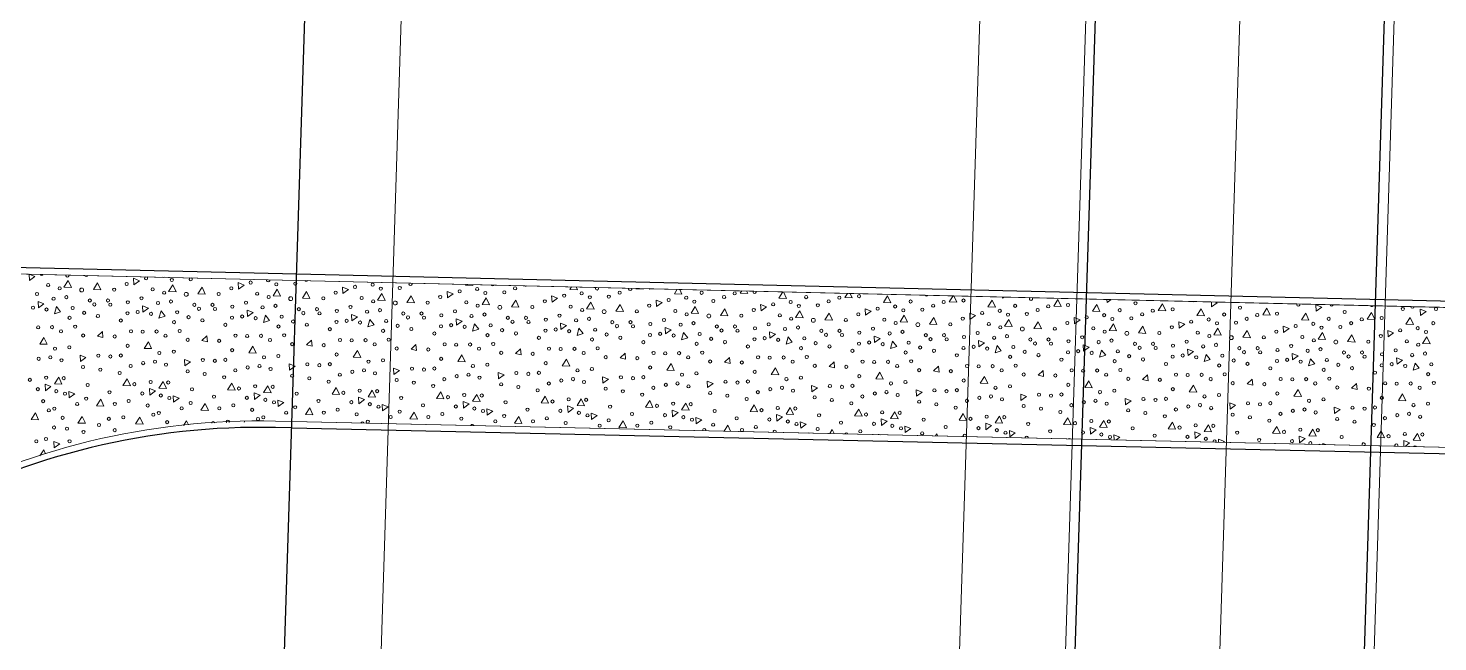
# Model space of a CAD drawing. Extents: x 2536801 to 2538856, y 7112140 to 7131569.
# Drawn here: x 2538012.1 to 2538158.4, y 7124975.8 to 7125039.5 of the extents above; entities that cross this region are included whole.
import ezdxf

# ---------------------------------------------------------------- set-up
doc = ezdxf.new("R2010")
doc.units = 0
doc.header["$LTSCALE"] = 100
doc.header["$MEASUREMENT"] = 0
doc.linetypes.add('DGN Style 2', pattern=[414.913261, 248.947956, -165.965304])
for name, color, linetype, lineweight in [('D_BOC_XST', 4, 'Continuous', 13), ('D_CTB_1', 2, 'Continuous', 0), ('D_EOS_ML', 7, 'Continuous', 30), ('D_EOT_ML', 7, 'Continuous', 13), ('D_FOC_XST', 4, 'Continuous', 30), ('D_RIPRAP_1', 7, 'Continuous', 0)]:
    doc.layers.add(name, color=color, linetype=linetype, lineweight=lineweight)

msp = doc.modelspace()

# ---------------------------------------------------------------- linework, layer by layer
at = {"layer": 'D_BOC_XST', "lineweight": 0}
for p, q in [((2537998.92, 7125014.27), (2538039.94, 7125013.31)), ((2538037.77, 7124998.7), (2538039.48, 7124998.66))]:
    msp.add_line(p, q, dxfattribs=at)
at = {"layer": 'D_BOC_XST', "linetype": 'DGN Style 2', "lineweight": 0}
msp.add_line((2538039.94, 7125013.31), (2538233.9, 7125008.74), dxfattribs=at)
at = {"layer": 'D_BOC_XST', "linetype": 'Continuous', "lineweight": 0}
msp.add_line((2538039.47, 7124998.66), (2538206.49, 7124994.93), dxfattribs=at)
at = {"layer": 'D_BOC_XST', "linetype": 'Continuous', "lineweight": 0, "flags": 128}
msp.add_lwpolyline([(2538263.81, 7125008.04), (2538233.9, 7125008.74), (2538039.94, 7125013.31), (2537998.92, 7125014.27)], dxfattribs=at)
at = {"layer": 'D_BOC_XST', "lineweight": 0}
msp.add_arc((2538036.1, 7124924.05), 74.67, 88.7205, 118.5945, dxfattribs=at)
at = {"layer": 'D_CTB_1', "linetype": 'Continuous', "lineweight": 0, "ltscale": 0.025}
for p, q in [((2538079.62, 7122710.13), (2538251.41, 7128101.79)), ((2538115.99, 7124856.64), (2538134.15, 7125426.36)), ((2538132.66, 7124877.26), (2538144.19, 7125239.07))]:
    msp.add_line(p, q, dxfattribs=at)
at = {"layer": 'D_EOS_ML'}
for p, q in [((2537858.55, 7116745.35), (2538220.42, 7128102.78)), ((2537888.54, 7116744.4), (2538250.41, 7128101.82)), ((2538014.16, 7124204.03), (2538043.5, 7125125.02))]:
    msp.add_line(p, q, dxfattribs=at)
at = {"layer": 'D_EOT_ML'}
for p, q in [((2537846.56, 7116745.74), (2538208.43, 7128103.16)), ((2538025.21, 7124236.96), (2538052.44, 7125091.52))]:
    msp.add_line(p, q, dxfattribs=at)
at = {"layer": 'D_FOC_XST'}
for p, q in [((2537998.93, 7125014.94), (2538039.97, 7125013.97)), ((2538039.97, 7125013.97), (2538233.92, 7125009.41)), ((2538039.46, 7124997.99), (2538037.75, 7124998.03)), ((2538039.46, 7124997.99), (2538206.48, 7124994.26))]:
    msp.add_line(p, q, dxfattribs=at)
msp.add_arc((2538036.1, 7124924.05), 74, 88.7197, 118.5945, dxfattribs=at)
at = {"layer": 'D_RIPRAP_1', "color": 7, "linetype": 'Continuous', "lineweight": 0}
for p, q in [((2538019.29, 7125007.51), (2538019.8, 7125008.01)), ((2538019.8, 7125008.01), (2538019.86, 7125007.38)), ((2538019.86, 7125007.38), (2538019.29, 7125007.51)), ((2538030.13, 7125007.06), (2538030.65, 7125007.56)), ((2538030.71, 7125006.93), (2538030.13, 7125007.06)), ((2538030.65, 7125007.56), (2538030.71, 7125006.93)), ((2538040.98, 7125006.61), (2538041.5, 7125007.11)), ((2538041.56, 7125006.48), (2538040.98, 7125006.61)), ((2538041.5, 7125007.11), (2538041.56, 7125006.48)), ((2538051.83, 7125006.16), (2538052.34, 7125006.66)), ((2538052.34, 7125006.66), (2538052.4, 7125006.03)), ((2538052.4, 7125006.03), (2538051.83, 7125006.16)), ((2538062.67, 7125005.71), (2538063.19, 7125006.21)), ((2538063.25, 7125005.58), (2538062.67, 7125005.71)), ((2538063.19, 7125006.21), (2538063.25, 7125005.58)), ((2538073.52, 7125005.26), (2538074.04, 7125005.76)), ((2538074.1, 7125005.13), (2538073.52, 7125005.26)), ((2538074.04, 7125005.76), (2538074.1, 7125005.13)), ((2538084.37, 7125004.81), (2538084.88, 7125005.31)), ((2538084.88, 7125005.31), (2538084.94, 7125004.68)), ((2538084.94, 7125004.68), (2538084.37, 7125004.81)), ((2538095.21, 7125004.36), (2538095.73, 7125004.86)), ((2538095.79, 7125004.23), (2538095.21, 7125004.36)), ((2538095.73, 7125004.86), (2538095.79, 7125004.23)), ((2538106.06, 7125003.91), (2538106.58, 7125004.41)), ((2538106.64, 7125003.78), (2538106.06, 7125003.91)), ((2538106.58, 7125004.41), (2538106.64, 7125003.78)), ((2538116.91, 7125003.46), (2538117.42, 7125003.95)), ((2538117.48, 7125003.33), (2538116.91, 7125003.46)), ((2538117.42, 7125003.95), (2538117.48, 7125003.33)), ((2538127.75, 7125003.01), (2538128.27, 7125003.5)), ((2538128.27, 7125003.5), (2538128.33, 7125002.88)), ((2538128.33, 7125002.88), (2538127.75, 7125003.01)), ((2538138.6, 7125002.56), (2538139.12, 7125003.05)), ((2538139.18, 7125002.43), (2538138.6, 7125002.56)), ((2538139.12, 7125003.05), (2538139.18, 7125002.43)), ((2538149.45, 7125002.11), (2538149.96, 7125002.6)), ((2538150.02, 7125001.98), (2538149.45, 7125002.11)), ((2538149.96, 7125002.6), (2538150.02, 7125001.98))]:
    msp.add_line(p, q, dxfattribs=at)
at = {"layer": 'D_RIPRAP_1', "color": 7, "linetype": 'Continuous', "lineweight": 0, "flags": 128}
for points in [[(2538012.2, 7125013.96), (2538012.8, 7125013.72), (2538012.22, 7125013.3), (2538012.19, 7125013.96)], [(2538058.2, 7125012.88), (2538058.24, 7125012.79), (2538057.47, 7125012.82), (2538057.51, 7125012.89)], [(2538068.96, 7125012.62), (2538069.09, 7125012.34), (2538068.31, 7125012.37), (2538068.48, 7125012.64)], [(2538075.89, 7125012.46), (2538075.92, 7125012.39), (2538075.15, 7125012.42), (2538075.18, 7125012.48)], [(2538079.71, 7125012.37), (2538079.94, 7125011.89), (2538079.16, 7125011.92), (2538079.45, 7125012.38)], [(2538086.65, 7125012.21), (2538086.77, 7125011.94), (2538085.99, 7125011.97), (2538086.15, 7125012.22)], [(2538090.47, 7125012.12), (2538090.78, 7125011.44), (2538090.01, 7125011.47), (2538090.42, 7125012.12)], [(2538097.4, 7125011.95), (2538097.62, 7125011.49), (2538096.84, 7125011.52), (2538097.12, 7125011.96)], [(2538108.16, 7125011.7), (2538108.46, 7125011.04), (2538107.69, 7125011.07), (2538108.08, 7125011.7)], [(2538113.38, 7125011.58), (2538113.22, 7125011.46), (2538113.21, 7125011.58)], [(2538124.49, 7125011.32), (2538124.07, 7125011.01), (2538124.05, 7125011.33)], [(2538135.3, 7125011.06), (2538135.49, 7125010.99), (2538134.91, 7125010.56), (2538134.89, 7125011.07)], [(2538028.21, 7124998.23), (2538028.53, 7124998.74), (2538028.74, 7124998.3)], [(2538034.5, 7124998.6), (2538034.54, 7124998.67), (2538034.56, 7124998.6)], [(2538084.31, 7124997.66), (2538084.7, 7124998.27), (2538084.99, 7124997.64)], [(2538095.29, 7124997.41), (2538095.55, 7124997.82), (2538095.74, 7124997.4)], [(2538106.26, 7124997.16), (2538106.39, 7124997.37), (2538106.49, 7124997.16)], [(2538124.8, 7124996.75), (2538124.77, 7124997.28), (2538125.39, 7124997.03), (2538125, 7124996.75)], [(2538135.64, 7124996.51), (2538135.62, 7124996.83), (2538136.24, 7124996.58), (2538136.12, 7124996.5)], [(2538146.47, 7124996.27), (2538146.47, 7124996.38), (2538146.76, 7124996.26)], [(2538154.88, 7124996.08), (2538154.85, 7124996.67), (2538155.47, 7124996.43), (2538154.99, 7124996.08)], [(2538013.3, 7124995.09), (2538013.71, 7124995.73), (2538013.9, 7124995.3)]]:
    msp.add_lwpolyline(points, dxfattribs=at)
for points in [[(2538016.59, 7125012.58), (2538015.81, 7125012.61), (2538016.25, 7125013.3)], [(2538019.64, 7125012.32), (2538018.86, 7125012.35), (2538019.3, 7125013.04)], [(2538023.07, 7125012.85), (2538023.03, 7125013.52), (2538023.65, 7125013.27)], [(2538027.44, 7125012.13), (2538026.66, 7125012.16), (2538027.1, 7125012.85)], [(2538030.48, 7125011.86), (2538029.71, 7125011.9), (2538030.15, 7125012.59)], [(2538033.92, 7125012.4), (2538033.88, 7125013.07), (2538034.5, 7125012.82)], [(2538038.28, 7125011.68), (2538037.51, 7125011.71), (2538037.94, 7125012.4)], [(2538044.76, 7125011.94), (2538044.73, 7125012.61), (2538045.34, 7125012.37)], [(2538013.15, 7125010.45), (2538013.12, 7125011.12), (2538013.73, 7125010.88)], [(2538041.33, 7125011.41), (2538040.55, 7125011.45), (2538040.99, 7125012.14)], [(2538049.13, 7125011.23), (2538048.35, 7125011.26), (2538048.79, 7125011.95)], [(2538052.18, 7125010.96), (2538051.4, 7125011), (2538051.84, 7125011.69)], [(2538055.61, 7125011.49), (2538055.57, 7125012.16), (2538056.19, 7125011.92)], [(2538059.98, 7125010.78), (2538059.2, 7125010.81), (2538059.64, 7125011.5)], [(2538063.02, 7125010.51), (2538062.25, 7125010.55), (2538062.69, 7125011.24)], [(2538066.46, 7125011.04), (2538066.42, 7125011.71), (2538067.04, 7125011.47)], [(2538070.82, 7125010.33), (2538070.05, 7125010.36), (2538070.48, 7125011.05)], [(2538073.87, 7125010.06), (2538073.09, 7125010.1), (2538073.53, 7125010.79)], [(2538077.3, 7125010.59), (2538077.27, 7125011.26), (2538077.88, 7125011.02)], [(2538088.15, 7125010.14), (2538088.11, 7125010.81), (2538088.73, 7125010.57)], [(2538101.63, 7125010.99), (2538100.85, 7125011.02), (2538101.29, 7125011.71)], [(2538112.48, 7125010.54), (2538111.7, 7125010.57), (2538112.14, 7125011.26)], [(2538119.31, 7125010.59), (2538118.53, 7125010.62), (2538118.97, 7125011.32)], [(2538123.32, 7125010.09), (2538122.55, 7125010.12), (2538122.99, 7125010.81)], [(2538130.16, 7125010.14), (2538129.38, 7125010.17), (2538129.82, 7125010.87)], [(2538145.76, 7125010.11), (2538145.72, 7125010.78), (2538146.34, 7125010.54)], [(2538015.46, 7125010.04), (2538014.82, 7125009.83), (2538015.03, 7125010.58)], [(2538024, 7125010), (2538023.96, 7125010.67), (2538024.58, 7125010.43)], [(2538026.31, 7125009.59), (2538025.67, 7125009.38), (2538025.88, 7125010.13)], [(2538034.85, 7125009.55), (2538034.81, 7125010.22), (2538035.43, 7125009.98)], [(2538037.15, 7125009.14), (2538036.52, 7125008.93), (2538036.72, 7125009.68)], [(2538045.69, 7125009.1), (2538045.66, 7125009.77), (2538046.27, 7125009.53)], [(2538056.54, 7125008.65), (2538056.5, 7125009.32), (2538057.12, 7125009.08)], [(2538081.67, 7125009.88), (2538080.89, 7125009.91), (2538081.33, 7125010.6)], [(2538084.72, 7125009.61), (2538083.94, 7125009.65), (2538084.38, 7125010.34)], [(2538092.52, 7125009.43), (2538091.74, 7125009.46), (2538092.18, 7125010.15)], [(2538095.56, 7125009.16), (2538094.79, 7125009.2), (2538095.23, 7125009.89)], [(2538099, 7125009.69), (2538098.96, 7125010.36), (2538099.58, 7125010.12)], [(2538103.36, 7125008.98), (2538102.59, 7125009.01), (2538103.02, 7125009.7)], [(2538106.41, 7125008.71), (2538105.63, 7125008.75), (2538106.07, 7125009.44)], [(2538109.84, 7125009.24), (2538109.81, 7125009.91), (2538110.42, 7125009.67)], [(2538120.69, 7125008.79), (2538120.65, 7125009.46), (2538121.27, 7125009.22)], [(2538134.17, 7125009.64), (2538133.39, 7125009.67), (2538133.83, 7125010.36)], [(2538141, 7125009.69), (2538140.23, 7125009.72), (2538140.66, 7125010.42)], [(2538145.02, 7125009.18), (2538144.24, 7125009.22), (2538144.68, 7125009.91)], [(2538151.85, 7125009.24), (2538151.07, 7125009.27), (2538151.51, 7125009.97)], [(2538155.86, 7125008.73), (2538155.09, 7125008.77), (2538155.53, 7125009.46)], [(2538156.61, 7125009.66), (2538156.57, 7125010.33), (2538157.19, 7125010.09)], [(2538048, 7125008.69), (2538047.36, 7125008.48), (2538047.57, 7125009.23)], [(2538058.85, 7125008.24), (2538058.21, 7125008.03), (2538058.42, 7125008.78)], [(2538067.39, 7125008.2), (2538067.35, 7125008.87), (2538067.97, 7125008.63)], [(2538069.69, 7125007.79), (2538069.06, 7125007.58), (2538069.26, 7125008.33)], [(2538078.23, 7125007.75), (2538078.2, 7125008.42), (2538078.81, 7125008.18)], [(2538080.54, 7125007.34), (2538079.9, 7125007.13), (2538080.11, 7125007.88)], [(2538089.08, 7125007.3), (2538089.04, 7125007.97), (2538089.66, 7125007.73)], [(2538114.21, 7125008.53), (2538113.43, 7125008.56), (2538113.87, 7125009.25)], [(2538117.26, 7125008.26), (2538116.48, 7125008.3), (2538116.92, 7125008.99)], [(2538125.06, 7125008.08), (2538124.28, 7125008.11), (2538124.72, 7125008.8)], [(2538128.1, 7125007.81), (2538127.33, 7125007.85), (2538127.77, 7125008.54)], [(2538131.54, 7125008.34), (2538131.5, 7125009.01), (2538132.12, 7125008.77)], [(2538135.9, 7125007.63), (2538135.13, 7125007.66), (2538135.56, 7125008.35)], [(2538138.95, 7125007.36), (2538138.17, 7125007.4), (2538138.61, 7125008.09)], [(2538142.38, 7125007.89), (2538142.35, 7125008.56), (2538142.96, 7125008.32)], [(2538146.75, 7125007.18), (2538145.97, 7125007.21), (2538146.41, 7125007.9)], [(2538153.23, 7125007.44), (2538153.19, 7125008.11), (2538153.81, 7125007.87)], [(2538014.07, 7125006.67), (2538013.29, 7125006.7), (2538013.73, 7125007.39)], [(2538024.91, 7125006.22), (2538024.14, 7125006.25), (2538024.57, 7125006.94)], [(2538035.76, 7125005.76), (2538034.98, 7125005.8), (2538035.42, 7125006.49)], [(2538091.39, 7125006.89), (2538090.75, 7125006.68), (2538090.96, 7125007.43)], [(2538099.93, 7125006.85), (2538099.89, 7125007.52), (2538100.51, 7125007.28)], [(2538102.23, 7125006.44), (2538101.6, 7125006.23), (2538101.8, 7125006.98)], [(2538110.77, 7125006.4), (2538110.74, 7125007.07), (2538111.35, 7125006.83)], [(2538113.08, 7125005.99), (2538112.44, 7125005.78), (2538112.65, 7125006.53)], [(2538121.62, 7125005.95), (2538121.58, 7125006.62), (2538122.2, 7125006.38)], [(2538149.8, 7125006.91), (2538149.02, 7125006.95), (2538149.46, 7125007.64)], [(2538157.6, 7125006.73), (2538156.82, 7125006.76), (2538157.26, 7125007.45)], [(2538017.51, 7125004.88), (2538017.48, 7125005.55), (2538018.09, 7125005.31)], [(2538028.36, 7125004.43), (2538028.32, 7125005.1), (2538028.94, 7125004.86)], [(2538046.61, 7125005.31), (2538045.83, 7125005.35), (2538046.27, 7125006.04)], [(2538057.45, 7125004.86), (2538056.68, 7125004.9), (2538057.11, 7125005.59)], [(2538068.3, 7125004.41), (2538067.52, 7125004.45), (2538067.96, 7125005.14)], [(2538123.93, 7125005.54), (2538123.29, 7125005.33), (2538123.5, 7125006.08)], [(2538132.47, 7125005.5), (2538132.43, 7125006.17), (2538133.05, 7125005.93)], [(2538134.77, 7125005.09), (2538134.14, 7125004.88), (2538134.34, 7125005.63)], [(2538143.31, 7125005.05), (2538143.28, 7125005.72), (2538143.89, 7125005.48)], [(2538145.62, 7125004.64), (2538144.98, 7125004.43), (2538145.19, 7125005.18)], [(2538154.16, 7125004.6), (2538154.12, 7125005.27), (2538154.74, 7125005.03)], [(2538039.21, 7125003.98), (2538039.17, 7125004.65), (2538039.79, 7125004.41)], [(2538050.05, 7125003.53), (2538050.02, 7125004.2), (2538050.63, 7125003.96)], [(2538060.9, 7125003.08), (2538060.86, 7125003.75), (2538061.48, 7125003.51)], [(2538079.15, 7125003.96), (2538078.37, 7125004), (2538078.81, 7125004.69)], [(2538089.99, 7125003.51), (2538089.22, 7125003.55), (2538089.65, 7125004.24)], [(2538100.84, 7125003.06), (2538100.06, 7125003.1), (2538100.5, 7125003.79)], [(2538156.47, 7125004.19), (2538155.83, 7125003.98), (2538156.04, 7125004.73)], [(2538013.88, 7125001.85), (2538013.85, 7125002.52), (2538014.46, 7125002.28)], [(2538015.6, 7125002.53), (2538014.83, 7125002.56), (2538015.27, 7125003.26)], [(2538022.71, 7125002.36), (2538021.93, 7125002.39), (2538022.37, 7125003.09)], [(2538024.73, 7125001.4), (2538024.69, 7125002.07), (2538025.31, 7125001.83)], [(2538026.45, 7125002.08), (2538025.67, 7125002.11), (2538026.11, 7125002.81)], [(2538033.56, 7125001.91), (2538032.78, 7125001.94), (2538033.22, 7125002.64)], [(2538037.3, 7125001.63), (2538036.52, 7125001.66), (2538036.96, 7125002.36)], [(2538044.4, 7125001.46), (2538043.63, 7125001.49), (2538044.06, 7125002.19)], [(2538071.75, 7125002.63), (2538071.71, 7125003.3), (2538072.33, 7125003.06)], [(2538082.59, 7125002.18), (2538082.56, 7125002.85), (2538083.17, 7125002.61)], [(2538093.44, 7125001.73), (2538093.4, 7125002.4), (2538094.02, 7125002.16)], [(2538111.69, 7125002.61), (2538110.91, 7125002.65), (2538111.35, 7125003.34)], [(2538122.53, 7125002.16), (2538121.76, 7125002.2), (2538122.19, 7125002.89)], [(2538133.38, 7125001.71), (2538132.6, 7125001.75), (2538133.04, 7125002.44)], [(2538144.23, 7125001.26), (2538143.45, 7125001.3), (2538143.89, 7125001.99)], [(2538016.34, 7125001.11), (2538016.31, 7125001.78), (2538016.92, 7125001.54)], [(2538019.96, 7125000.24), (2538019.18, 7125000.28), (2538019.62, 7125000.97)], [(2538027.19, 7125000.66), (2538027.15, 7125001.33), (2538027.77, 7125001.09)], [(2538030.8, 7124999.79), (2538030.03, 7124999.83), (2538030.47, 7125000.52)], [(2538035.58, 7125000.95), (2538035.54, 7125001.62), (2538036.16, 7125001.38)], [(2538038.03, 7125000.21), (2538038, 7125000.88), (2538038.62, 7125000.64)], [(2538046.42, 7125000.5), (2538046.39, 7125001.17), (2538047, 7125000.93)], [(2538048.14, 7125001.18), (2538047.37, 7125001.21), (2538047.81, 7125001.91)], [(2538055.25, 7125001.01), (2538054.47, 7125001.04), (2538054.91, 7125001.74)], [(2538057.27, 7125000.05), (2538057.23, 7125000.72), (2538057.85, 7125000.48)], [(2538058.99, 7125000.73), (2538058.21, 7125000.76), (2538058.65, 7125001.46)], [(2538066.1, 7125000.56), (2538065.32, 7125000.59), (2538065.76, 7125001.29)], [(2538069.84, 7125000.28), (2538069.06, 7125000.31), (2538069.5, 7125001.01)], [(2538076.94, 7125000.11), (2538076.16, 7125000.14), (2538076.6, 7125000.83)], [(2538080.68, 7124999.83), (2538079.91, 7124999.86), (2538080.35, 7125000.56)], [(2538104.29, 7125001.28), (2538104.25, 7125001.95), (2538104.87, 7125001.71)], [(2538115.13, 7125000.83), (2538115.1, 7125001.5), (2538115.71, 7125001.26)], [(2538125.98, 7125000.38), (2538125.94, 7125001.05), (2538126.56, 7125000.81)], [(2538136.83, 7124999.93), (2538136.79, 7125000.6), (2538137.41, 7125000.36)], [(2538155.07, 7125000.81), (2538154.3, 7125000.85), (2538154.73, 7125001.54)], [(2538013.18, 7124998.84), (2538012.4, 7124998.87), (2538012.84, 7124999.57)], [(2538018.03, 7124998.47), (2538017.25, 7124998.5), (2538017.69, 7124999.19)], [(2538024.03, 7124998.39), (2538023.25, 7124998.42), (2538023.69, 7124999.12)], [(2538041.65, 7124999.34), (2538040.87, 7124999.38), (2538041.31, 7125000.07)], [(2538048.88, 7124999.76), (2538048.85, 7125000.43), (2538049.46, 7125000.19)], [(2538052.5, 7124998.89), (2538051.72, 7124998.93), (2538052.16, 7124999.62)], [(2538059.73, 7124999.31), (2538059.69, 7124999.98), (2538060.31, 7124999.74)], [(2538063.34, 7124998.44), (2538062.57, 7124998.47), (2538063.01, 7124999.17)], [(2538068.12, 7124999.6), (2538068.08, 7125000.27), (2538068.7, 7125000.03)], [(2538070.57, 7124998.86), (2538070.54, 7124999.53), (2538071.16, 7124999.29)], [(2538078.96, 7124999.15), (2538078.93, 7124999.82), (2538079.54, 7124999.58)], [(2538081.42, 7124998.41), (2538081.39, 7124999.08), (2538082, 7124998.84)], [(2538087.79, 7124999.66), (2538087.01, 7124999.69), (2538087.45, 7125000.38)], [(2538089.81, 7124998.7), (2538089.77, 7124999.37), (2538090.39, 7124999.13)], [(2538091.53, 7124999.38), (2538090.75, 7124999.41), (2538091.19, 7125000.11)], [(2538098.64, 7124999.21), (2538097.86, 7124999.24), (2538098.3, 7124999.93)], [(2538102.38, 7124998.93), (2538101.6, 7124998.96), (2538102.04, 7124999.66)], [(2538109.48, 7124998.76), (2538108.7, 7124998.79), (2538109.14, 7124999.48)], [(2538113.22, 7124998.48), (2538112.45, 7124998.51), (2538112.89, 7124999.2)], [(2538147.67, 7124999.48), (2538147.64, 7125000.15), (2538148.25, 7124999.91)], [(2538074.19, 7124997.99), (2538073.41, 7124998.02), (2538073.85, 7124998.72)], [(2538092.27, 7124997.96), (2538092.23, 7124998.63), (2538092.85, 7124998.39)], [(2538100.66, 7124998.25), (2538100.62, 7124998.92), (2538101.24, 7124998.68)], [(2538103.11, 7124997.51), (2538103.08, 7124998.18), (2538103.7, 7124997.93)], [(2538111.5, 7124997.8), (2538111.47, 7124998.47), (2538112.08, 7124998.23)], [(2538113.96, 7124997.06), (2538113.93, 7124997.73), (2538114.54, 7124997.48)], [(2538120.33, 7124998.31), (2538119.55, 7124998.34), (2538119.99, 7124999.03)], [(2538122.35, 7124997.35), (2538122.31, 7124998.02), (2538122.93, 7124997.78)], [(2538124.07, 7124998.03), (2538123.29, 7124998.06), (2538123.73, 7124998.75)], [(2538131.18, 7124997.86), (2538130.4, 7124997.89), (2538130.84, 7124998.58)], [(2538134.92, 7124997.58), (2538134.14, 7124997.61), (2538134.58, 7124998.3)], [(2538142.02, 7124997.41), (2538141.24, 7124997.44), (2538141.68, 7124998.13)], [(2538145.76, 7124997.13), (2538144.99, 7124997.16), (2538145.43, 7124997.85)], [(2538152.87, 7124996.96), (2538152.09, 7124996.99), (2538152.53, 7124997.68)], [(2538014.79, 7124995.92), (2538014.75, 7124996.59), (2538015.37, 7124996.35)], [(2538133.2, 7124996.9), (2538133.16, 7124997.57), (2538133.78, 7124997.33)], [(2538144.04, 7124996.45), (2538144.01, 7124997.12), (2538144.62, 7124996.88)], [(2538156.61, 7124996.68), (2538155.83, 7124996.71), (2538156.27, 7124997.4)]]:
    msp.add_lwpolyline(points, close=True, dxfattribs=at)
at = {"layer": 'D_RIPRAP_1', "color": 7, "lineweight": 0, "flags": 128}
msp.add_lwpolyline([(2538037.77, 7124998.7), (2538039.48, 7124998.66), (2538206.49, 7124994.93)], dxfattribs=at)
at = {"layer": 'D_RIPRAP_1', "color": 7, "linetype": 'Continuous', "lineweight": 0}
for centre, radius in [((2538014.17, 7125012.82), 0.163), ((2538015.36, 7125012.48), 0.163), ((2538017.65, 7125012.31), 0.199), ((2538021.02, 7125012.35), 0.163), ((2538022.32, 7125012.94), 0.163), ((2538025.02, 7125012.37), 0.163), ((2538027, 7125013.35), 0.163), ((2538033.17, 7125012.49), 0.163), ((2538035.18, 7125013.08), 0.163), ((2538037.85, 7125012.9), 0.163), ((2538039.82, 7125012.97), 0.163), ((2538046.02, 7125012.63), 0.163), ((2538047.85, 7125012.86), 0.163), ((2538048.7, 7125012.45), 0.163), ((2538050.66, 7125012.52), 0.163), ((2538056.87, 7125012.17), 0.163), ((2538058.69, 7125012.41), 0.163), ((2538061.51, 7125012.07), 0.163), ((2538062.63, 7125012.48), 0.163), ((2538013.01, 7125011.9), 0.163), ((2538014.73, 7125011.4), 0.163), ((2538016.06, 7125011.56), 0.163), ((2538018.49, 7125011.22), 0.163), ((2538018.97, 7125010.81), 0.163), ((2538020.37, 7125011.22), 0.163), ((2538020.63, 7125010.78), 0.163), ((2538022.44, 7125011.03), 0.163), ((2538023.86, 7125011.45), 0.163), ((2538025.57, 7125010.95), 0.163), ((2538026.21, 7125012.03), 0.163), ((2538026.91, 7125011.11), 0.163), ((2538028.5, 7125011.86), 0.199), ((2538029.34, 7125010.77), 0.163), ((2538031.22, 7125010.77), 0.163), ((2538031.87, 7125011.9), 0.163), ((2538033.28, 7125010.58), 0.163), ((2538034.7, 7125011), 0.163), ((2538035.86, 7125011.92), 0.163), ((2538037.05, 7125011.58), 0.163), ((2538037.76, 7125010.66), 0.163), ((2538039.34, 7125011.41), 0.199), ((2538042.72, 7125011.45), 0.163), ((2538044.01, 7125012.04), 0.163), ((2538046.71, 7125011.47), 0.163), ((2538047.9, 7125011.13), 0.163), ((2538050.19, 7125010.96), 0.199), ((2538053.56, 7125011), 0.163), ((2538054.86, 7125011.59), 0.163), ((2538057.56, 7125011.02), 0.163), ((2538058.75, 7125010.68), 0.163), ((2538059.54, 7125012), 0.163), ((2538065.71, 7125011.14), 0.163), ((2538067.72, 7125011.72), 0.163), ((2538069.54, 7125011.96), 0.163), ((2538070.39, 7125011.55), 0.163), ((2538072.36, 7125011.62), 0.163), ((2538073.48, 7125012.03), 0.163), ((2538076.55, 7125010.69), 0.163), ((2538078.56, 7125011.27), 0.163), ((2538080.39, 7125011.51), 0.163), ((2538081.24, 7125011.1), 0.163), ((2538081.99, 7125012.02), 0.163), ((2538083.2, 7125011.17), 0.163), ((2538084.32, 7125011.58), 0.163), ((2538085.42, 7125011.96), 0.163), ((2538089.41, 7125010.82), 0.163), ((2538091.23, 7125011.06), 0.163), ((2538092.08, 7125010.65), 0.163), ((2538092.84, 7125011.57), 0.163), ((2538094.05, 7125010.72), 0.163), ((2538095.17, 7125011.13), 0.163), ((2538096.27, 7125011.51), 0.163), ((2538098.33, 7125011.67), 0.163), ((2538102.08, 7125010.6), 0.163), ((2538103.68, 7125011.12), 0.163), ((2538106.02, 7125010.68), 0.163), ((2538107.11, 7125011.06), 0.163), ((2538109.17, 7125011.22), 0.163), ((2538114.53, 7125010.67), 0.163), ((2538117.96, 7125010.61), 0.163), ((2538120.02, 7125010.76), 0.163), ((2538127.02, 7125010.93), 0.163), ((2538012.6, 7125010.47), 0.163), ((2538014, 7125010.28), 0.163), ((2538016.39, 7125009.42), 0.163), ((2538016.71, 7125010.44), 0.163), ((2538017.9, 7125009.94), 0.163), ((2538019.33, 7125009.6), 0.163), ((2538021.71, 7125009.14), 0.163), ((2538022.4, 7125009.89), 0.163), ((2538023.45, 7125010.02), 0.163), ((2538024.85, 7125009.83), 0.163), ((2538027.56, 7125009.99), 0.163), ((2538028.74, 7125009.49), 0.163), ((2538029.82, 7125010.36), 0.163), ((2538030.18, 7125009.15), 0.163), ((2538031.48, 7125010.33), 0.163), ((2538033.25, 7125009.44), 0.163), ((2538034.3, 7125009.56), 0.163), ((2538035.7, 7125009.38), 0.163), ((2538036.42, 7125010.5), 0.163), ((2538038.4, 7125009.54), 0.163), ((2538040.18, 7125010.32), 0.163), ((2538040.66, 7125009.91), 0.163), ((2538042.07, 7125010.32), 0.163), ((2538042.33, 7125009.88), 0.163), ((2538044.13, 7125010.13), 0.163), ((2538045.55, 7125010.55), 0.163), ((2538047.27, 7125010.05), 0.163), ((2538048.6, 7125010.21), 0.163), ((2538051.03, 7125009.87), 0.163), ((2538051.51, 7125009.46), 0.163), ((2538052.91, 7125009.87), 0.163), ((2538053.17, 7125009.43), 0.163), ((2538054.98, 7125009.68), 0.163), ((2538056.4, 7125010.1), 0.163), ((2538058.11, 7125009.6), 0.163), ((2538059.45, 7125009.76), 0.163), ((2538061.04, 7125010.51), 0.199), ((2538061.88, 7125009.42), 0.163), ((2538063.76, 7125009.42), 0.163), ((2538064.41, 7125010.54), 0.163), ((2538065.82, 7125009.23), 0.163), ((2538067.24, 7125009.65), 0.163), ((2538068.4, 7125010.57), 0.163), ((2538068.96, 7125009.15), 0.163), ((2538069.59, 7125010.23), 0.163), ((2538070.3, 7125009.31), 0.163), ((2538071.88, 7125010.06), 0.199), ((2538075.26, 7125010.09), 0.163), ((2538078.09, 7125009.2), 0.163), ((2538079.25, 7125010.12), 0.163), ((2538080.44, 7125009.78), 0.163), ((2538082.73, 7125009.61), 0.199), ((2538086.1, 7125009.64), 0.163), ((2538087.4, 7125010.24), 0.163), ((2538090.1, 7125009.67), 0.163), ((2538091.28, 7125009.33), 0.163), ((2538093.58, 7125009.16), 0.199), ((2538096.95, 7125009.19), 0.163), ((2538098.25, 7125009.79), 0.163), ((2538100.26, 7125010.37), 0.163), ((2538100.94, 7125009.22), 0.163), ((2538102.93, 7125010.2), 0.163), ((2538104.9, 7125010.27), 0.163), ((2538109.09, 7125009.34), 0.163), ((2538111.1, 7125009.92), 0.163), ((2538112.93, 7125010.15), 0.163), ((2538113.78, 7125009.75), 0.163), ((2538115.74, 7125009.82), 0.163), ((2538116.86, 7125010.23), 0.163), ((2538121.95, 7125009.47), 0.163), ((2538123.77, 7125009.7), 0.163), ((2538124.62, 7125009.3), 0.163), ((2538125.38, 7125010.22), 0.163), ((2538126.59, 7125009.37), 0.163), ((2538127.71, 7125009.78), 0.163), ((2538128.81, 7125010.16), 0.163), ((2538130.87, 7125010.31), 0.163), ((2538134.62, 7125009.25), 0.163), ((2538136.22, 7125009.77), 0.163), ((2538137.87, 7125010.48), 0.163), ((2538138.56, 7125009.32), 0.163), ((2538139.65, 7125009.71), 0.163), ((2538141.71, 7125009.86), 0.163), ((2538147.07, 7125009.32), 0.163), ((2538148.72, 7125010.03), 0.163), ((2538150.5, 7125009.26), 0.163), ((2538152.56, 7125009.41), 0.163), ((2538154.76, 7125010.34), 0.163), ((2538158.21, 7125010.34), 0.163), ((2538013.13, 7125008.43), 0.163), ((2538014.57, 7125008.45), 0.163), ((2538015.51, 7125008.01), 0.163), ((2538016.97, 7125008.51), 0.163), ((2538022.77, 7125008.02), 0.163), ((2538023.97, 7125007.98), 0.163), ((2538025.42, 7125008), 0.163), ((2538027.23, 7125008.97), 0.163), ((2538027.82, 7125008.06), 0.163), ((2538032.56, 7125008.69), 0.163), ((2538038.08, 7125008.52), 0.163), ((2538039.59, 7125009.04), 0.163), ((2538041.02, 7125008.7), 0.163), ((2538043.4, 7125008.24), 0.163), ((2538044.09, 7125008.99), 0.163), ((2538045.14, 7125009.11), 0.163), ((2538046.54, 7125008.93), 0.163), ((2538048.93, 7125008.07), 0.163), ((2538049.25, 7125009.09), 0.163), ((2538050.44, 7125008.59), 0.163), ((2538051.87, 7125008.25), 0.163), ((2538054.25, 7125007.79), 0.163), ((2538054.94, 7125008.54), 0.163), ((2538055.99, 7125008.66), 0.163), ((2538057.39, 7125008.48), 0.163), ((2538060.1, 7125008.64), 0.163), ((2538061.28, 7125008.14), 0.163), ((2538062.36, 7125009.01), 0.163), ((2538062.72, 7125007.8), 0.163), ((2538064.02, 7125008.98), 0.163), ((2538065.79, 7125008.09), 0.163), ((2538066.84, 7125008.21), 0.163), ((2538068.24, 7125008.03), 0.163), ((2538070.94, 7125008.19), 0.163), ((2538072.13, 7125007.69), 0.163), ((2538072.72, 7125008.97), 0.163), ((2538073.2, 7125008.56), 0.163), ((2538074.61, 7125008.97), 0.163), ((2538074.87, 7125008.53), 0.163), ((2538076.67, 7125008.78), 0.163), ((2538077.68, 7125007.76), 0.163), ((2538079.81, 7125008.7), 0.163), ((2538081.14, 7125008.86), 0.163), ((2538081.79, 7125007.74), 0.163), ((2538083.57, 7125008.52), 0.163), ((2538084.05, 7125008.11), 0.163), ((2538085.45, 7125008.52), 0.163), ((2538085.71, 7125008.08), 0.163), ((2538087.52, 7125008.33), 0.163), ((2538088.94, 7125008.75), 0.163), ((2538090.65, 7125008.25), 0.163), ((2538091.99, 7125008.41), 0.163), ((2538094.42, 7125008.07), 0.163), ((2538094.9, 7125007.66), 0.163), ((2538096.3, 7125008.07), 0.163), ((2538098.36, 7125007.88), 0.163), ((2538099.78, 7125008.3), 0.163), ((2538101.5, 7125007.8), 0.163), ((2538102.13, 7125008.88), 0.163), ((2538102.84, 7125007.96), 0.163), ((2538104.42, 7125008.71), 0.199), ((2538107.8, 7125008.74), 0.163), ((2538110.63, 7125007.85), 0.163), ((2538111.79, 7125008.77), 0.163), ((2538112.98, 7125008.43), 0.163), ((2538115.27, 7125008.26), 0.199), ((2538118.64, 7125008.29), 0.163), ((2538119.94, 7125008.89), 0.163), ((2538122.64, 7125008.32), 0.163), ((2538123.82, 7125007.98), 0.163), ((2538126.12, 7125007.81), 0.199), ((2538129.49, 7125007.84), 0.163), ((2538130.79, 7125008.44), 0.163), ((2538132.8, 7125009.02), 0.163), ((2538133.48, 7125007.87), 0.163), ((2538135.47, 7125008.85), 0.163), ((2538137.44, 7125008.92), 0.163), ((2538141.63, 7125007.99), 0.163), ((2538143.64, 7125008.57), 0.163), ((2538145.47, 7125008.8), 0.163), ((2538146.32, 7125008.4), 0.163), ((2538148.28, 7125008.47), 0.163), ((2538149.4, 7125008.87), 0.163), ((2538154.49, 7125008.12), 0.163), ((2538156.31, 7125008.35), 0.163), ((2538157.16, 7125007.95), 0.163), ((2538157.92, 7125008.87), 0.163), ((2538014.87, 7125006.22), 0.163), ((2538016.37, 7125006.36), 0.163), ((2538017.8, 7125007.59), 0.163), ((2538021.08, 7125007.48), 0.163), ((2538022.42, 7125006.51), 0.163), ((2538026.35, 7125007.56), 0.163), ((2538028.65, 7125007.14), 0.163), ((2538031.92, 7125007.03), 0.163), ((2538033.61, 7125007.57), 0.163), ((2538034.82, 7125007.53), 0.163), ((2538036.26, 7125007.55), 0.163), ((2538037.2, 7125007.11), 0.163), ((2538038.66, 7125007.61), 0.163), ((2538039.49, 7125006.69), 0.163), ((2538042.77, 7125006.58), 0.163), ((2538044.46, 7125007.12), 0.163), ((2538045.67, 7125007.08), 0.163), ((2538047.11, 7125007.1), 0.163), ((2538048.05, 7125006.66), 0.163), ((2538049.51, 7125007.16), 0.163), ((2538050.34, 7125006.24), 0.163), ((2538055.31, 7125006.67), 0.163), ((2538056.51, 7125006.63), 0.163), ((2538057.96, 7125006.65), 0.163), ((2538058.89, 7125006.21), 0.163), ((2538059.77, 7125007.62), 0.163), ((2538060.36, 7125006.71), 0.163), ((2538065.1, 7125007.34), 0.163), ((2538066.15, 7125006.22), 0.163), ((2538068.8, 7125006.2), 0.163), ((2538070.62, 7125007.17), 0.163), ((2538071.2, 7125006.26), 0.163), ((2538073.56, 7125007.35), 0.163), ((2538075.94, 7125006.89), 0.163), ((2538076.63, 7125007.64), 0.163), ((2538079.08, 7125007.58), 0.163), ((2538081.47, 7125006.72), 0.163), ((2538082.98, 7125007.24), 0.163), ((2538084.41, 7125006.9), 0.163), ((2538086.79, 7125006.44), 0.163), ((2538087.48, 7125007.19), 0.163), ((2538088.53, 7125007.31), 0.163), ((2538089.93, 7125007.13), 0.163), ((2538092.31, 7125006.27), 0.163), ((2538092.64, 7125007.29), 0.163), ((2538093.82, 7125006.79), 0.163), ((2538095.26, 7125006.45), 0.163), ((2538096.56, 7125007.63), 0.163), ((2538098.33, 7125006.74), 0.163), ((2538099.38, 7125006.86), 0.163), ((2538100.78, 7125006.68), 0.163), ((2538103.48, 7125006.84), 0.163), ((2538104.67, 7125006.34), 0.163), ((2538105.26, 7125007.62), 0.163), ((2538105.74, 7125007.21), 0.163), ((2538107.15, 7125007.62), 0.163), ((2538107.41, 7125007.18), 0.163), ((2538109.17, 7125006.28), 0.163), ((2538109.21, 7125007.43), 0.163), ((2538110.22, 7125006.41), 0.163), ((2538111.62, 7125006.23), 0.163), ((2538112.35, 7125007.35), 0.163), ((2538113.68, 7125007.51), 0.163), ((2538114.33, 7125006.39), 0.163), ((2538116.11, 7125007.17), 0.163), ((2538116.59, 7125006.76), 0.163), ((2538117.99, 7125007.17), 0.163), ((2538118.25, 7125006.73), 0.163), ((2538120.06, 7125006.98), 0.163), ((2538121.48, 7125007.4), 0.163), ((2538123.19, 7125006.9), 0.163), ((2538124.53, 7125007.06), 0.163), ((2538126.96, 7125006.72), 0.163), ((2538127.44, 7125006.31), 0.163), ((2538128.84, 7125006.72), 0.163), ((2538129.1, 7125006.28), 0.163), ((2538130.9, 7125006.53), 0.163), ((2538132.32, 7125006.95), 0.163), ((2538134.04, 7125006.45), 0.163), ((2538134.67, 7125007.53), 0.163), ((2538135.38, 7125006.61), 0.163), ((2538136.96, 7125007.36), 0.199), ((2538137.8, 7125006.27), 0.163), ((2538139.69, 7125006.27), 0.163), ((2538140.33, 7125007.39), 0.163), ((2538143.17, 7125006.5), 0.163), ((2538144.33, 7125007.42), 0.163), ((2538145.52, 7125007.08), 0.163), ((2538147.81, 7125006.91), 0.199), ((2538151.18, 7125006.94), 0.163), ((2538152.48, 7125007.54), 0.163), ((2538155.18, 7125006.97), 0.163), ((2538156.36, 7125006.63), 0.163), ((2538013.19, 7125005.17), 0.163), ((2538014.4, 7125005.31), 0.163), ((2538015.55, 7125005.01), 0.163), ((2538019.38, 7125005.5), 0.163), ((2538020.63, 7125005.4), 0.163), ((2538021.71, 7125005.51), 0.163), ((2538025.25, 7125004.86), 0.163), ((2538025.71, 7125005.77), 0.163), ((2538027.21, 7125005.91), 0.163), ((2538030.22, 7125005.05), 0.163), ((2538031.47, 7125004.95), 0.163), ((2538032.56, 7125005.06), 0.163), ((2538033.27, 7125006.06), 0.163), ((2538036.56, 7125005.32), 0.163), ((2538038.06, 7125005.46), 0.163), ((2538044.11, 7125005.61), 0.163), ((2538047.41, 7125004.87), 0.163), ((2538048.91, 7125005.01), 0.163), ((2538053.62, 7125006.13), 0.163), ((2538054.96, 7125005.16), 0.163), ((2538061.19, 7125005.79), 0.163), ((2538064.46, 7125005.68), 0.163), ((2538067.36, 7125006.18), 0.163), ((2538069.74, 7125005.76), 0.163), ((2538072.03, 7125005.34), 0.163), ((2538075.31, 7125005.23), 0.163), ((2538077, 7125005.77), 0.163), ((2538078.21, 7125005.73), 0.163), ((2538079.65, 7125005.75), 0.163), ((2538080.59, 7125005.31), 0.163), ((2538082.05, 7125005.81), 0.163), ((2538082.88, 7125004.89), 0.163), ((2538086.16, 7125004.78), 0.163), ((2538087.85, 7125005.32), 0.163), ((2538089.05, 7125005.28), 0.163), ((2538090.5, 7125005.3), 0.163), ((2538091.43, 7125004.86), 0.163), ((2538092.9, 7125005.36), 0.163), ((2538097.64, 7125005.99), 0.163), ((2538098.69, 7125004.87), 0.163), ((2538099.9, 7125004.83), 0.163), ((2538101.34, 7125004.85), 0.163), ((2538103.16, 7125005.82), 0.163), ((2538103.74, 7125004.91), 0.163), ((2538106.1, 7125006), 0.163), ((2538108.48, 7125005.53), 0.163), ((2538114.01, 7125005.37), 0.163), ((2538115.52, 7125005.89), 0.163), ((2538116.95, 7125005.55), 0.163), ((2538119.33, 7125005.08), 0.163), ((2538120.02, 7125005.83), 0.163), ((2538121.07, 7125005.96), 0.163), ((2538122.47, 7125005.78), 0.163), ((2538124.85, 7125004.92), 0.163), ((2538125.18, 7125005.94), 0.163), ((2538126.36, 7125005.44), 0.163), ((2538127.8, 7125005.1), 0.163), ((2538130.87, 7125005.38), 0.163), ((2538131.92, 7125005.51), 0.163), ((2538133.32, 7125005.32), 0.163), ((2538136.02, 7125005.49), 0.163), ((2538137.21, 7125004.99), 0.163), ((2538138.28, 7125005.86), 0.163), ((2538139.95, 7125005.83), 0.163), ((2538141.71, 7125004.93), 0.163), ((2538141.75, 7125006.08), 0.163), ((2538142.76, 7125005.06), 0.163), ((2538144.16, 7125004.87), 0.163), ((2538144.89, 7125006), 0.163), ((2538146.22, 7125006.16), 0.163), ((2538146.87, 7125005.04), 0.163), ((2538148.65, 7125005.82), 0.163), ((2538149.13, 7125005.41), 0.163), ((2538150.53, 7125005.82), 0.163), ((2538150.79, 7125005.38), 0.163), ((2538152.6, 7125005.63), 0.163), ((2538154.02, 7125006.05), 0.163), ((2538155.73, 7125005.55), 0.163), ((2538157.07, 7125005.71), 0.163), ((2538017.79, 7125004.31), 0.163), ((2538019.58, 7125004.04), 0.163), ((2538021.59, 7125003.7), 0.163), ((2538022.74, 7125004.41), 0.163), ((2538024.03, 7125004.72), 0.163), ((2538026.4, 7125004.56), 0.163), ((2538028.64, 7125003.86), 0.163), ((2538030.42, 7125003.59), 0.163), ((2538033.59, 7125003.96), 0.163), ((2538034.88, 7125004.27), 0.163), ((2538036.1, 7125004.41), 0.163), ((2538037.25, 7125004.11), 0.163), ((2538039.49, 7125003.41), 0.163), ((2538041.07, 7125004.6), 0.163), ((2538042.32, 7125004.5), 0.163), ((2538043.4, 7125004.61), 0.163), ((2538044.44, 7125003.51), 0.163), ((2538045.73, 7125003.82), 0.163), ((2538046.94, 7125003.96), 0.163), ((2538048.09, 7125003.66), 0.163), ((2538051.92, 7125004.15), 0.163), ((2538053.17, 7125004.05), 0.163), ((2538054.25, 7125004.16), 0.163), ((2538056.57, 7125003.37), 0.163), ((2538057.79, 7125003.51), 0.163), ((2538058.25, 7125004.41), 0.163), ((2538059.75, 7125004.55), 0.163), ((2538062.76, 7125003.7), 0.163), ((2538064.01, 7125003.6), 0.163), ((2538065.1, 7125003.71), 0.163), ((2538065.81, 7125004.71), 0.163), ((2538069.1, 7125003.96), 0.163), ((2538070.6, 7125004.1), 0.163), ((2538076.65, 7125004.26), 0.163), ((2538079.95, 7125003.51), 0.163), ((2538081.45, 7125003.65), 0.163), ((2538087.5, 7125003.81), 0.163), ((2538093.73, 7125004.44), 0.163), ((2538097, 7125004.33), 0.163), ((2538098.35, 7125003.36), 0.163), ((2538102.28, 7125004.41), 0.163), ((2538104.57, 7125003.99), 0.163), ((2538107.85, 7125003.88), 0.163), ((2538109.54, 7125004.42), 0.163), ((2538110.75, 7125004.38), 0.163), ((2538112.19, 7125004.4), 0.163), ((2538113.13, 7125003.96), 0.163), ((2538114.59, 7125004.46), 0.163), ((2538115.42, 7125003.54), 0.163), ((2538118.7, 7125003.43), 0.163), ((2538120.39, 7125003.97), 0.163), ((2538121.59, 7125003.93), 0.163), ((2538123.04, 7125003.95), 0.163), ((2538123.97, 7125003.51), 0.163), ((2538125.44, 7125004.01), 0.163), ((2538130.18, 7125004.63), 0.163), ((2538131.23, 7125003.52), 0.163), ((2538132.44, 7125003.48), 0.163), ((2538133.88, 7125003.5), 0.163), ((2538135.7, 7125004.47), 0.163), ((2538136.28, 7125003.56), 0.163), ((2538138.64, 7125004.65), 0.163), ((2538141.02, 7125004.18), 0.163), ((2538146.55, 7125004.02), 0.163), ((2538148.06, 7125004.54), 0.163), ((2538149.49, 7125004.2), 0.163), ((2538151.87, 7125003.73), 0.163), ((2538152.56, 7125004.48), 0.163), ((2538153.61, 7125004.61), 0.163), ((2538155.01, 7125004.42), 0.163), ((2538157.39, 7125003.57), 0.163), ((2538157.72, 7125004.59), 0.163), ((2538012.27, 7125002.98), 0.163), ((2538013.1, 7125002.02), 0.163), ((2538013.96, 7125003.21), 0.163), ((2538015.01, 7125001.81), 0.163), ((2538015.78, 7125003.16), 0.163), ((2538018.26, 7125002.45), 0.163), ((2538023.12, 7125002.53), 0.163), ((2538024.81, 7125002.76), 0.163), ((2538026.63, 7125002.71), 0.163), ((2538029.1, 7125002), 0.163), ((2538032.44, 7125003.25), 0.163), ((2538033.97, 7125002.08), 0.163), ((2538035.65, 7125002.31), 0.163), ((2538037.47, 7125002.26), 0.163), ((2538041.27, 7125003.14), 0.163), ((2538043.28, 7125002.8), 0.163), ((2538046.5, 7125001.86), 0.163), ((2538048.32, 7125001.81), 0.163), ((2538050.33, 7125002.96), 0.163), ((2538052.12, 7125002.69), 0.163), ((2538054.13, 7125002.35), 0.163), ((2538055.28, 7125003.05), 0.163), ((2538058.94, 7125003.21), 0.163), ((2538061.18, 7125002.51), 0.163), ((2538062.96, 7125002.24), 0.163), ((2538064.98, 7125001.9), 0.163), ((2538066.13, 7125002.6), 0.163), ((2538067.42, 7125002.92), 0.163), ((2538068.64, 7125003.06), 0.163), ((2538069.79, 7125002.76), 0.163), ((2538072.03, 7125002.06), 0.163), ((2538073.61, 7125003.25), 0.163), ((2538074.86, 7125003.15), 0.163), ((2538075.94, 7125003.26), 0.163), ((2538076.98, 7125002.15), 0.163), ((2538078.27, 7125002.47), 0.163), ((2538079.48, 7125002.61), 0.163), ((2538080.63, 7125002.3), 0.163), ((2538084.46, 7125002.79), 0.163), ((2538085.71, 7125002.7), 0.163), ((2538086.79, 7125002.81), 0.163), ((2538089.11, 7125002.02), 0.163), ((2538090.33, 7125002.16), 0.163), ((2538090.79, 7125003.06), 0.163), ((2538091.48, 7125001.85), 0.163), ((2538092.29, 7125003.2), 0.163), ((2538095.3, 7125002.34), 0.163), ((2538096.55, 7125002.25), 0.163), ((2538097.64, 7125002.36), 0.163), ((2538101.64, 7125002.61), 0.163), ((2538103.14, 7125002.75), 0.163), ((2538106.15, 7125001.89), 0.163), ((2538108.48, 7125001.91), 0.163), ((2538109.19, 7125002.91), 0.163), ((2538112.49, 7125002.16), 0.163), ((2538113.99, 7125002.3), 0.163), ((2538120.04, 7125002.46), 0.163), ((2538124.83, 7125001.85), 0.163), ((2538126.27, 7125003.09), 0.163), ((2538129.54, 7125002.98), 0.163), ((2538130.89, 7125002.01), 0.163), ((2538134.82, 7125003.06), 0.163), ((2538137.11, 7125002.64), 0.163), ((2538140.39, 7125002.53), 0.163), ((2538142.08, 7125003.07), 0.163), ((2538143.29, 7125003.03), 0.163), ((2538144.73, 7125003.05), 0.163), ((2538145.67, 7125002.61), 0.163), ((2538147.13, 7125003.11), 0.163), ((2538147.96, 7125002.19), 0.163), ((2538151.24, 7125002.07), 0.163), ((2538152.93, 7125002.62), 0.163), ((2538154.13, 7125002.58), 0.163), ((2538155.58, 7125002.6), 0.163), ((2538156.51, 7125002.16), 0.163), ((2538157.98, 7125002.66), 0.163), ((2538013.65, 7125000.77), 0.163), ((2538015.91, 7125001.54), 0.163), ((2538017.18, 7125000.47), 0.163), ((2538018.11, 7125001.03), 0.163), ((2538020.54, 7125001.69), 0.163), ((2538021.09, 7125000.48), 0.163), ((2538022.53, 7125000.79), 0.163), ((2538023.94, 7125001.57), 0.163), ((2538025.86, 7125001.36), 0.163), ((2538026.75, 7125001.09), 0.163), ((2538028.96, 7125000.58), 0.163), ((2538031.38, 7125001.24), 0.163), ((2538034.79, 7125001.12), 0.163), ((2538036.71, 7125000.91), 0.163), ((2538037.6, 7125000.64), 0.163), ((2538039.95, 7125001.55), 0.163), ((2538042.23, 7125000.79), 0.163), ((2538044.81, 7125001.63), 0.163), ((2538045.64, 7125000.67), 0.163), ((2538047.55, 7125000.46), 0.163), ((2538050.8, 7125001.1), 0.163), ((2538055.66, 7125001.18), 0.163), ((2538057.35, 7125001.41), 0.163), ((2538059.17, 7125001.36), 0.163), ((2538061.64, 7125000.65), 0.163), ((2538066.51, 7125000.73), 0.163), ((2538068.19, 7125000.96), 0.163), ((2538070.01, 7125000.91), 0.163), ((2538073.81, 7125001.79), 0.163), ((2538075.82, 7125001.45), 0.163), ((2538079.04, 7125000.51), 0.163), ((2538080.86, 7125000.46), 0.163), ((2538082.87, 7125001.61), 0.163), ((2538084.66, 7125001.34), 0.163), ((2538086.67, 7125001), 0.163), ((2538087.82, 7125001.7), 0.163), ((2538093.72, 7125001.16), 0.163), ((2538095.5, 7125000.89), 0.163), ((2538097.52, 7125000.55), 0.163), ((2538098.67, 7125001.25), 0.163), ((2538099.96, 7125001.57), 0.163), ((2538101.18, 7125001.71), 0.163), ((2538102.33, 7125001.4), 0.163), ((2538104.57, 7125000.71), 0.163), ((2538106.35, 7125000.44), 0.163), ((2538107.4, 7125001.8), 0.163), ((2538109.52, 7125000.8), 0.163), ((2538110.81, 7125001.12), 0.163), ((2538112.02, 7125001.26), 0.163), ((2538113.17, 7125000.95), 0.163), ((2538117, 7125001.44), 0.163), ((2538118.25, 7125001.35), 0.163), ((2538119.33, 7125001.46), 0.163), ((2538120.36, 7125000.35), 0.163), ((2538121.65, 7125000.67), 0.163), ((2538122.87, 7125000.81), 0.163), ((2538123.33, 7125001.71), 0.163), ((2538124.02, 7125000.5), 0.163), ((2538127.84, 7125000.99), 0.163), ((2538129.09, 7125000.9), 0.163), ((2538130.18, 7125001.01), 0.163), ((2538133.72, 7125000.36), 0.163), ((2538134.18, 7125001.26), 0.163), ((2538135.68, 7125001.4), 0.163), ((2538138.69, 7125000.54), 0.163), ((2538139.94, 7125000.45), 0.163), ((2538141.02, 7125000.56), 0.163), ((2538141.73, 7125001.56), 0.163), ((2538145.03, 7125000.81), 0.163), ((2538146.53, 7125000.95), 0.163), ((2538152.58, 7125001.11), 0.163), ((2538155.87, 7125000.36), 0.163), ((2538157.37, 7125000.5), 0.163), ((2538014.24, 7124999.81), 0.163), ((2538014.8, 7125000), 0.163), ((2538015.67, 7124999.04), 0.163), ((2538020.46, 7124998.93), 0.163), ((2538021.97, 7124999.1), 0.163), ((2538024.5, 7125000.32), 0.163), ((2538025.09, 7124999.36), 0.163), ((2538025.65, 7124999.55), 0.163), ((2538028.03, 7125000.02), 0.163), ((2538031.94, 7125000.03), 0.163), ((2538033.38, 7125000.34), 0.163), ((2538035.34, 7124999.87), 0.163), ((2538035.94, 7124998.91), 0.163), ((2538036.5, 7124999.1), 0.163), ((2538038.87, 7124999.57), 0.163), ((2538039.8, 7125000.13), 0.163), ((2538042.78, 7124999.58), 0.163), ((2538044.22, 7124999.88), 0.163), ((2538046.19, 7124999.41), 0.163), ((2538048.45, 7125000.19), 0.163), ((2538049.72, 7124999.12), 0.163), ((2538050.65, 7124999.68), 0.163), ((2538053.08, 7125000.34), 0.163), ((2538053.63, 7124999.13), 0.163), ((2538055.07, 7124999.43), 0.163), ((2538056.48, 7125000.22), 0.163), ((2538057.04, 7124998.96), 0.163), ((2538058.4, 7125000.01), 0.163), ((2538059.29, 7124999.74), 0.163), ((2538061.5, 7124999.23), 0.163), ((2538063.92, 7124999.89), 0.163), ((2538065.92, 7124998.98), 0.163), ((2538067.33, 7124999.77), 0.163), ((2538069.25, 7124999.56), 0.163), ((2538070.14, 7124999.29), 0.163), ((2538072.49, 7125000.2), 0.163), ((2538074.77, 7124999.44), 0.163), ((2538077.35, 7125000.28), 0.163), ((2538078.18, 7124999.32), 0.163), ((2538080.09, 7124999.11), 0.163), ((2538083.34, 7124999.75), 0.163), ((2538085.62, 7124998.99), 0.163), ((2538088.2, 7124999.83), 0.163), ((2538089.89, 7125000.06), 0.163), ((2538091.71, 7125000.01), 0.163), ((2538094.18, 7124999.3), 0.163), ((2538099.05, 7124999.38), 0.163), ((2538100.73, 7124999.61), 0.163), ((2538102.55, 7124999.56), 0.163), ((2538108.36, 7125000.1), 0.163), ((2538109.89, 7124998.93), 0.163), ((2538111.58, 7124999.16), 0.163), ((2538113.4, 7124999.11), 0.163), ((2538115.41, 7125000.26), 0.163), ((2538117.2, 7124999.99), 0.163), ((2538119.21, 7124999.65), 0.163), ((2538126.26, 7124999.81), 0.163), ((2538128.04, 7124999.54), 0.163), ((2538130.06, 7124999.2), 0.163), ((2538131.21, 7124999.9), 0.163), ((2538132.5, 7125000.22), 0.163), ((2538134.87, 7125000.05), 0.163), ((2538137.11, 7124999.36), 0.163), ((2538138.89, 7124999.09), 0.163), ((2538142.06, 7124999.45), 0.163), ((2538143.35, 7124999.77), 0.163), ((2538144.56, 7124999.91), 0.163), ((2538145.71, 7124999.6), 0.163), ((2538147.95, 7124998.91), 0.163), ((2538149.54, 7125000.09), 0.163), ((2538150.79, 7125000), 0.163), ((2538151.87, 7125000.11), 0.163), ((2538152.9, 7124999), 0.163), ((2538154.19, 7124999.32), 0.163), ((2538155.41, 7124999.46), 0.163), ((2538156.56, 7124999.15), 0.163), ((2538014.78, 7124998.04), 0.163), ((2538016.12, 7124997.91), 0.163), ((2538017.84, 7124997.57), 0.163), ((2538019.45, 7124998.3), 0.163), ((2538021.08, 7124997.76), 0.163), ((2538026.52, 7124998.59), 0.163), ((2538047.34, 7124998.65), 0.163), ((2538060.57, 7124998.67), 0.163), ((2538064.48, 7124998.68), 0.163), ((2538067.88, 7124998.51), 0.163), ((2538071.41, 7124998.22), 0.163), ((2538072.34, 7124998.78), 0.163), ((2538075.32, 7124998.23), 0.163), ((2538076.76, 7124998.53), 0.163), ((2538078.73, 7124998.06), 0.163), ((2538080.99, 7124998.84), 0.163), ((2538083.19, 7124998.33), 0.163), ((2538086.17, 7124997.78), 0.163), ((2538087.61, 7124998.08), 0.163), ((2538089.02, 7124998.87), 0.163), ((2538090.94, 7124998.66), 0.163), ((2538091.83, 7124998.39), 0.163), ((2538094.04, 7124997.88), 0.163), ((2538096.46, 7124998.54), 0.163), ((2538098.46, 7124997.63), 0.163), ((2538099.87, 7124998.42), 0.163), ((2538101.78, 7124998.21), 0.163), ((2538102.68, 7124997.94), 0.163), ((2538104.88, 7124997.43), 0.163), ((2538105.03, 7124998.85), 0.163), ((2538107.31, 7124998.09), 0.163), ((2538110.72, 7124997.97), 0.163), ((2538112.63, 7124997.76), 0.163), ((2538113.53, 7124997.49), 0.163), ((2538115.88, 7124998.4), 0.163), ((2538118.16, 7124997.64), 0.163), ((2538120.74, 7124998.48), 0.163), ((2538121.56, 7124997.52), 0.163), ((2538122.43, 7124998.71), 0.163), ((2538124.25, 7124998.66), 0.163), ((2538126.72, 7124997.95), 0.163), ((2538131.59, 7124998.03), 0.163), ((2538133.27, 7124998.26), 0.163), ((2538135.09, 7124998.21), 0.163), ((2538137.57, 7124997.5), 0.163), ((2538140.9, 7124998.75), 0.163), ((2538142.43, 7124997.58), 0.163), ((2538144.12, 7124997.81), 0.163), ((2538145.94, 7124997.76), 0.163), ((2538149.74, 7124998.64), 0.163), ((2538151.75, 7124998.3), 0.163), ((2538012.94, 7124996.61), 0.163), ((2538013.94, 7124996.85), 0.163), ((2538016.39, 7124996.61), 0.163), ((2538123.48, 7124997.31), 0.163), ((2538124.37, 7124997.04), 0.163), ((2538129, 7124997.19), 0.163), ((2538132.41, 7124997.07), 0.163), ((2538134.32, 7124996.86), 0.163), ((2538139.85, 7124996.74), 0.163), ((2538143.26, 7124996.62), 0.163), ((2538148.42, 7124997.05), 0.163), ((2538153.28, 7124997.13), 0.163), ((2538154.97, 7124997.36), 0.163), ((2538156.79, 7124997.31), 0.163)]:
    msp.add_circle(centre, radius, dxfattribs=at)
for centre, start, end in [((2538013.48, 7125013.98), 194.3708, 342.9305), ((2538016.16, 7125013.8), 154.0765, 23.2248), ((2538018.12, 7125013.87), 196.1267, 341.1746), ((2538024.33, 7125013.53), 111.3368, 65.9645), ((2538026.15, 7125013.76), 227.6246, 309.6767), ((2538028.97, 7125013.42), 115.3645, 61.9368), ((2538037, 7125013.31), 152.6005, 24.7008), ((2538040.94, 7125013.38), 212.9251, 324.3762), ((2538051.78, 7125012.93), 139.5701, 37.7312), ((2538060.3, 7125012.92), 212.4226, 324.8787), ((2538063.73, 7125012.86), 223.5634, 313.7379), ((2538071.14, 7125012.47), 139.0315, 38.2698), ((2538074.57, 7125012.41), 149.4716, 27.8297), ((2538076.63, 7125012.57), 226.8954, 310.4059), ((2538087.48, 7125012.12), 152.0625, 25.2388), ((2538105.33, 7125011.83), 200.5841, 336.7173), ((2538116.18, 7125011.38), 123.5617, 53.7396), ((2538133.06, 7125011.24), 227.9019, 309.3994), ((2538143.91, 7125010.79), 152.8023, 24.499), ((2538147.37, 7125010.79), 184.6264, 352.6749), ((2538151.49, 7125010.75), 205.2612, 332.0401), ((2538155.76, 7125010.58), 179.4861, 357.8152), ((2538031.31, 7124998.48), 8.4828, 175.3243), ((2538032.82, 7124998.64), 324.5189, 219.2882), ((2538046.78, 7124998.46), 12.2884, 165.1519), ((2538058.19, 7124998.2), 13.8918, 163.5484), ((2538082.26, 7124997.77), 334.6468, 202.7935), ((2538089.58, 7124997.61), 330.7667, 206.6736), ((2538093.11, 7124997.32), 58.7614, 118.6789), ((2538097.02, 7124997.33), 13.6792, 163.761), ((2538100.42, 7124997.16), 52.3823, 125.058), ((2538109.3, 7124997.18), 326.5944, 210.8459), ((2538115.73, 7124996.98), 348.2545, 189.1858), ((2538120.15, 7124996.73), 46.6659, 130.7744), ((2538135.22, 7124996.59), 333.9016, 203.5387), ((2538145.17, 7124996.41), 314.401, 223.0393), ((2538146.07, 7124996.14), 57.4296, 120.0107), ((2538150.7, 7124996.29), 313.293, 224.1473), ((2538154.1, 7124996.17), 332.171, 205.2693), ((2538156.02, 7124995.96), 33.8643, 143.5759)]:
    msp.add_arc(centre, 0.163, start, end, dxfattribs=at)
at = {"layer": 'D_RIPRAP_1', "color": 7, "lineweight": 0, "extrusion": (0, 0, -1)}
msp.add_arc((-2538036.1, 7124924.05), 74.67, 61.4055, 91.2795, dxfattribs=at)

doc.saveas('drawing.dxf')
